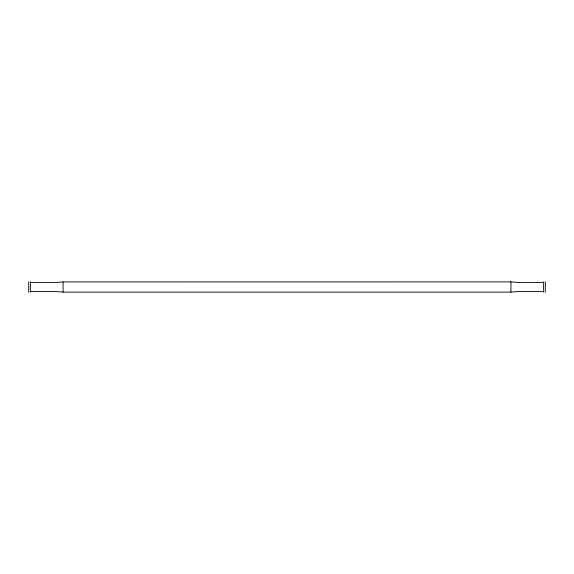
<?xml version="1.0" encoding="UTF-8"?>
<svg xmlns="http://www.w3.org/2000/svg" width="574" height="574" viewBox="0 0 574 574"><rect width="100%" height="100%" fill="white"/><g stroke="black" fill="none" stroke-linecap="round" stroke-linejoin="round"><path stroke-width="0.86" d="M543.614 282.508L518.308 282.508L510.932 281.884L63.068 281.927L55.692 282.552L30.386 282.552M30.386 291.492L55.692 291.492L63.068 292.116L510.932 292.116L518.308 291.449L543.614 291.449M545.3 281.726L545.3 292.274M543.614 281.726L543.614 292.274M510.932 281.884L510.932 292.116M63.068 281.927L63.068 292.116M30.386 281.726L30.386 292.274M28.7 281.726L28.7 292.274"/></g></svg>
